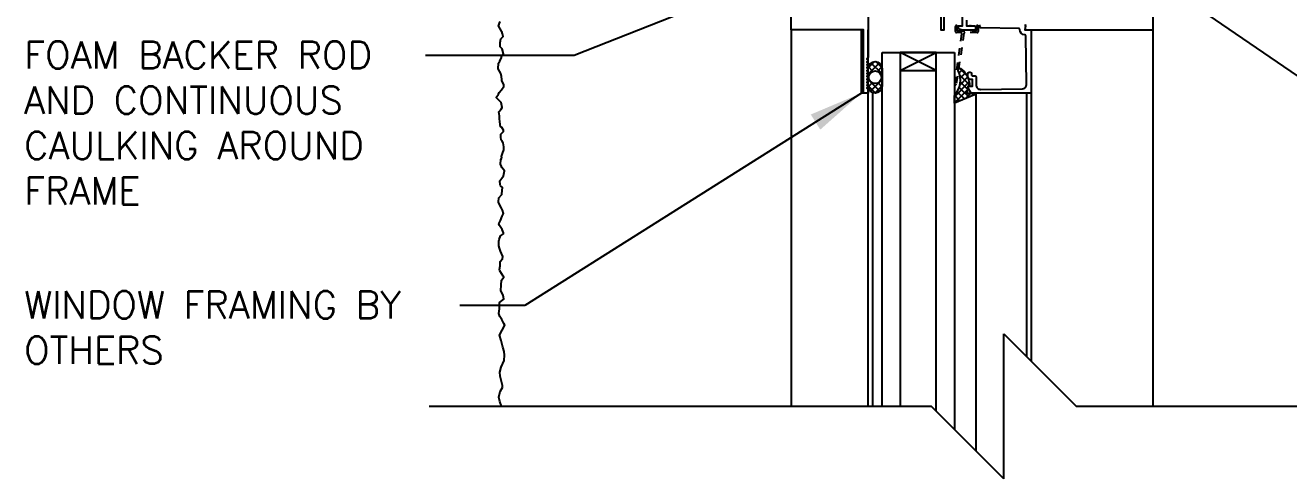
# Model space of a CAD drawing. Header units: inches. Extents: x 2671 to 2825, y 382 to 425.
# Drawn here: x 2793.56 to 2811.02, y 397.24 to 403.5 of the extents above; entities that cross this region are included whole.
import ezdxf

# ---------------------------------------------------------------- set-up
doc = ezdxf.new("R2010")
doc.units = ezdxf.units.IN
doc.header["$LTSCALE"] = 0.5
doc.header["$MEASUREMENT"] = 0
doc.linetypes.add('HIDDEN2', pattern=[0.1875, 0.125, -0.0625])
for name, color, linetype in [('HATCH', 12, 'CONTINUOUS'), ('LINE18', 9, 'CONTINUOUS'), ('line25', 2, 'CONTINUOUS'), ('LINE9', 9, 'CONTINUOUS'), ('TEXT', 4, 'CONTINUOUS')]:
    doc.layers.add(name, color=color, linetype=linetype)
doc.styles.add('DIM', font='romans.shx', dxfattribs={"width": 0.7})
doc.styles.get("Standard").update_dxf_attribs({"font": 'romans.shx'})
doc.dimstyles.new('ext_12', dxfattribs={"dimscale": 12, "dimtxt": 0.09375, "dimasz": 0.09375, "dimexe": 0.09375, "dimexo": 0.0625, "dimgap": 0.0625, "dimtad": 1, "dimdec": 1, "dimzin": 3, "dimdsep": 46, "dimlunit": 4, "dimtxsty": 'DIM', "dimcen": 0.09, "dimdle": 0.09375, "dimclrt": 4, "dimadec": 0, "dimazin": 0, "dimtfac": 1, "dimtdec": 1, "dimtmove": 2, "dimatfit": 3, "dimfxl": 1, "dimfrac": 2, "dimtolj": 1, "dimtzin": 0, "dimarcsym": 0})

msp = doc.modelspace()

# ---------------------------------------------------------------- hatches: boundary and pattern name
at = {"layer": 'HATCH'}
h = msp.add_hatch(dxfattribs=at)
h.set_pattern_fill('ANSI37', color=256, scale=0.5, style=0)
h.set_pattern_definition([(45, (84.75573, -117.55711), (-0.0441941738, 0.0441941738), []), (135, (84.75573, -117.55711), (-0.0441941738, -0.0441941738), [])])
h.paths.add_polyline_path([(2805.399, 402.901), (2805.399, 402.655, -0.973119), (2805.209, 402.649), (2805.209, 402.901, -1.00028)])
h.paths.add_polyline_path([(2805.216, 402.778, 1), (2805.391, 402.778, 1)], flags=16)
h.paths.add_polyline_path([(2806.57, 402.56), (2806.695, 402.56, -0.392741), (2806.675, 402.534), (2806.399, 402.423), (2806.399, 402.528, 0.314564), (2806.453, 402.871), (2806.457, 402.898), (2806.483, 402.898, -0.149443), (2806.586, 402.779), (2806.586, 402.778, 0.192913), (2806.594, 402.757, -0.089226), (2806.608, 402.663), (2806.589, 402.66, 0.315299), (2806.587, 402.657)])
h.paths.add_polyline_path([(2805.932, 403.939, 0.772598), (2805.957, 403.954, -0.343149), (2805.962, 403.965), (2805.978, 403.974, -0.131652), (2805.982, 403.975), (2806.001, 403.975, -0.414214), (2806.009, 403.967), (2806.009, 403.778, -0.414214), (2806.001, 403.77), (2805.982, 403.77, -0.131652), (2805.978, 403.771), (2805.962, 403.781, -0.343149), (2805.957, 403.792, 0.772598), (2805.932, 403.807), (2805.824, 403.699), (2805.618, 403.699), (2805.511, 403.807, 0.772598), (2805.486, 403.792, -0.343149), (2805.481, 403.781), (2805.465, 403.771, -0.131652), (2805.461, 403.77), (2805.442, 403.77, -0.414214), (2805.434, 403.778), (2805.434, 403.967, -0.414214), (2805.442, 403.975), (2805.461, 403.975, -0.131652), (2805.465, 403.974), (2805.481, 403.965, -0.343149), (2805.486, 403.954, 0.772598), (2805.511, 403.939), (2805.618, 404.046), (2805.824, 404.046)])
h.paths.add_polyline_path([(2805.749, 403.758), (2805.694, 403.758, -0.323848), (2805.637, 403.799, -0.326502), (2805.637, 403.947, -0.323848), (2805.694, 403.988), (2805.749, 403.988, -0.323848), (2805.806, 403.947, -0.326502), (2805.806, 403.799, -0.323848)], flags=16)

# ---------------------------------------------------------------- linework, layer by layer
for p, q in [((2805.209, 398.237), (2805.209, 403.435)), ((2809.144, 398.237), (2809.144, 403.435)), ((2805.274, 398.237), (2805.274, 402.564)), ((2806.695, 402.56), (2806.695, 397.623)), ((2807.458, 402.56), (2807.458, 398.86))]:
    msp.add_line(p, q, dxfattribs=at)
msp.add_lwpolyline([(2800.142, 398.237), (2800.118, 398.305), (2800.106, 398.361), (2800.118, 398.422), (2800.123, 398.439), (2800.156, 398.498), (2800.154, 398.525), (2800.125, 398.653), (2800.118, 398.71), (2800.137, 398.775), (2800.179, 398.869), (2800.181, 398.941), (2800.177, 398.993), (2800.162, 399.052), (2800.152, 399.088), (2800.135, 399.144), (2800.114, 399.22), (2800.186, 399.356), (2800.173, 399.381), (2800.146, 399.436), (2800.118, 399.476), (2800.106, 399.516), (2800.114, 399.583), (2800.114, 399.669), (2800.175, 399.715), (2800.165, 399.767), (2800.133, 399.837), (2800.135, 399.908), (2800.141, 399.979), (2800.173, 400.017), (2800.165, 400.034), (2800.12, 400.107), (2800.114, 400.124), (2800.123, 400.174), (2800.121, 400.235), (2800.156, 400.274), (2800.158, 400.306), (2800.127, 400.377), (2800.112, 400.421), (2800.104, 400.453), (2800.106, 400.514), (2800.11, 400.541), (2800.129, 400.589), (2800.171, 400.619), (2800.169, 400.629), (2800.152, 400.677), (2800.114, 400.734), (2800.106, 400.757), (2800.127, 400.803), (2800.15, 400.86), (2800.171, 400.898), (2800.156, 400.942), (2800.142, 400.971), (2800.102, 401.049), (2800.1, 401.061), (2800.104, 401.114), (2800.146, 401.158), (2800.148, 401.168), (2800.154, 401.256), (2800.127, 401.28), (2800.121, 401.298), (2800.119, 401.351), (2800.144, 401.387), (2800.171, 401.416), (2800.184, 401.489), (2800.148, 401.531), (2800.142, 401.545), (2800.129, 401.581), (2800.133, 401.642), (2800.144, 401.667), (2800.142, 401.684), (2800.154, 401.724), (2800.173, 401.778), (2800.173, 401.816), (2800.165, 401.873), (2800.146, 401.904), (2800.137, 401.917), (2800.133, 401.952), (2800.133, 401.992), (2800.171, 402.032), (2800.169, 402.049), (2800.148, 402.085), (2800.127, 402.095), (2800.118, 402.164), (2800.114, 402.211), (2800.112, 402.246), (2800.106, 402.3), (2800.137, 402.338), (2800.152, 402.359), (2800.137, 402.43), (2800.068, 402.497), (2800.102, 402.547), (2800.108, 402.566), (2800.14, 402.604), (2800.175, 402.65), (2800.173, 402.675), (2800.148, 402.734), (2800.144, 402.747), (2800.14, 402.789), (2800.133, 402.831), (2800.095, 402.896), (2800.1, 402.975), (2800.116, 403.001), (2800.14, 403.053), (2800.142, 403.07), (2800.171, 403.101), (2800.15, 403.171), (2800.125, 403.198), (2800.125, 403.259), (2800.131, 403.307), (2800.163, 403.341), (2800.154, 403.38), (2800.146, 403.41), (2800.142, 403.416), (2800.1, 403.49), (2800.125, 403.55)], dxfattribs=at)
at = {"layer": 'HATCH', "flags": 128}
for points in [[(2804.144, 403.435), (2804.144, 398.237)], [(2807.394, 402.56), (2807.394, 398.924)]]:
    msp.add_lwpolyline(points, dxfattribs=at)
at = {"layer": 'HATCH'}
for points in [[(2805.209, 402.649), (2805.209, 402.901, -1), (2805.399, 402.901), (2805.399, 402.655, -0.973119)], [(2806.57, 402.56), (2806.695, 402.56), (2806.695, 402.558, -0.36397), (2806.675, 402.534), (2806.399, 402.423), (2806.399, 402.528, 0.314564), (2806.453, 402.871), (2806.457, 402.898), (2806.483, 402.898, -0.264552), (2806.608, 402.663), (2806.589, 402.66, 0.315299), (2806.587, 402.657)]]:
    msp.add_lwpolyline(points, format="xyb", close=True, dxfattribs=at)
msp.add_circle((2805.304, 402.778), 0.0875, dxfattribs=at)
at = {"layer": 'LINE18'}
for p, q in [((2805.115, 403.435), (2804.159, 403.435)), ((2805.115, 402.56), (2805.115, 403.435)), ((2805.399, 398.237), (2805.399, 403.121)), ((2805.399, 403.121), (2806.399, 403.121)), ((2806.399, 403.121), (2806.399, 397.919)), ((2805.209, 402.56), (2805.115, 402.56))]:
    msp.add_line(p, q, dxfattribs=at)
for points in [[(2805.209, 403.685), (2805.209, 403.05), (2805.189, 403.03), (2805.209, 403.01), (2805.189, 402.99), (2805.209, 402.97), (2805.189, 402.95), (2805.209, 402.93), (2805.189, 402.91), (2805.209, 402.89), (2805.189, 402.87), (2805.209, 402.85), (2805.189, 402.83), (2805.209, 402.81), (2805.189, 402.79), (2805.209, 402.77), (2805.189, 402.75), (2805.209, 402.73), (2805.189, 402.71), (2805.209, 402.69), (2805.189, 402.67), (2805.209, 402.65), (2805.189, 402.63), (2805.209, 402.61), (2805.209, 402.56), (2805.144, 402.56), (2805.144, 403.435), (2804.144, 403.435), (2804.144, 404.06)], [(2806.21, 403.668), (2806.21, 403.435), (2806.26, 403.435), (2806.26, 403.668)]]:
    msp.add_lwpolyline(points, dxfattribs=at)
for points in [[(2807.393, 403.5, 0.36397), (2807.383, 403.492), (2807.376, 403.447, 0.466308), (2807.385, 403.435), (2809.144, 403.435), (2809.144, 404.06)], [(2806.508, 403.623), (2806.508, 403.485), (2806.446, 403.485), (2806.446, 403.477, 0.325505), (2806.467, 403.449), (2806.508, 403.435), (2806.68, 403.435, 0.414214), (2806.695, 403.45), (2806.695, 403.47, 0.414214), (2806.68, 403.485), (2806.573, 403.485), (2806.573, 403.568)], [(2807.367, 403.5, -0.457705), (2807.381, 403.483), (2807.374, 403.435), (2807.458, 403.435), (2807.458, 402.56), (2806.638, 402.56, -0.267949), (2806.625, 402.568), (2806.588, 402.632, -0.57735), (2806.601, 402.654), (2806.648, 402.654), (2806.648, 402.748), (2806.616, 402.748, -0.414214), (2806.586, 402.778), (2806.586, 402.832, -0.414214), (2806.601, 402.847), (2806.621, 402.847, -0.414214), (2806.636, 402.832), (2806.636, 402.813, 0.414214), (2806.651, 402.798), (2806.683, 402.798, -0.414214), (2806.698, 402.783), (2806.698, 402.673, 0.418403), (2806.761, 402.611), (2807.338, 402.619, 0.413933), (2807.397, 402.68), (2807.388, 403.351, 0.407793), (2807.373, 403.365, -0.413876), (2807.304, 403.436, 0.412234), (2807.289, 403.451), (2806.771, 403.459, -0.339454), (2806.757, 403.47), (2806.748, 403.504)], [(2806.64, 403.5, -1), (2806.61, 403.501)]]:
    msp.add_lwpolyline(points, format="xyb", dxfattribs=at)
at = {"layer": 'LINE18', "linetype": 'HIDDEN2'}
msp.add_lwpolyline([(2806.443, 403.42), (2806.698, 403.42, 0.414214), (2806.703, 403.425), (2806.703, 403.48, -1), (2806.728, 403.48), (2806.728, 403.408, -0.414214), (2806.716, 403.395), (2806.543, 403.395, 0.370632), (2806.531, 403.385), (2806.424, 402.682, -0.995096), (2806.406, 402.685), (2806.504, 403.381, 0.455835), (2806.492, 403.395), (2806.426, 403.395, -0.414214), (2806.413, 403.408), (2806.413, 403.48, -1), (2806.438, 403.48), (2806.438, 403.425, 0.414214)], format="xyb", close=True, dxfattribs=at)
at = {"layer": 'LINE18'}
msp.add_lwpolyline([(2805.649, 403.121), (2805.649, 402.871), (2806.149, 402.871), (2806.149, 403.121)], close=True, dxfattribs=at)
at = {"layer": 'line25', "color": 12}
for p, q in [((2805.649, 403.121), (2805.649, 398.237)), ((2805.649, 402.871), (2806.149, 403.121)), ((2806.149, 402.871), (2805.649, 403.121)), ((2806.149, 398.169), (2806.149, 403.121))]:
    msp.add_line(p, q, dxfattribs=at)
at = {"layer": 'LINE9'}
for p, q in [((2807.08, 397.237), (2807.08, 399.237)), ((2807.08, 399.237), (2808.08, 398.237)), ((2799.142, 398.237), (2806.08, 398.237)), ((2807.08, 397.237), (2806.08, 398.237)), ((2808.08, 398.237), (2815.019, 398.237))]:
    msp.add_line(p, q, dxfattribs=at)

# ---------------------------------------------------------------- texts
at = {"layer": 'TEXT', "char_height": 0.375, "width": 6.48178, "attachment_point": 4}
for s, insert in [('FOAM BACKER ROD AND CONTINUOUS CAULKING AROUND FRAME', (2793.545, 402.149)), ('WINDOW FRAMING BY OTHERS', (2793.545, 399.324))]:
    msp.add_mtext(s, dxfattribs=dict(at, insert=insert))

# ---------------------------------------------------------------- leaders
at = {"layer": 'TEXT'}
for points in [[(2808.609, 404.529), (2813.998, 400.832), (2816.437, 400.832)], [(2804.065, 404.231), (2801.145, 403.08), (2799.089, 403.08)], [(2805.115, 402.56), (2800.464, 399.629), (2799.567, 399.629)]]:
    msp.add_leader(points, dimstyle='ext_12', override={"dimasz": 0.0625, "dimgap": 0.0625, "dimtad": 0}, dxfattribs=at)

doc.saveas('drawing.dxf')
